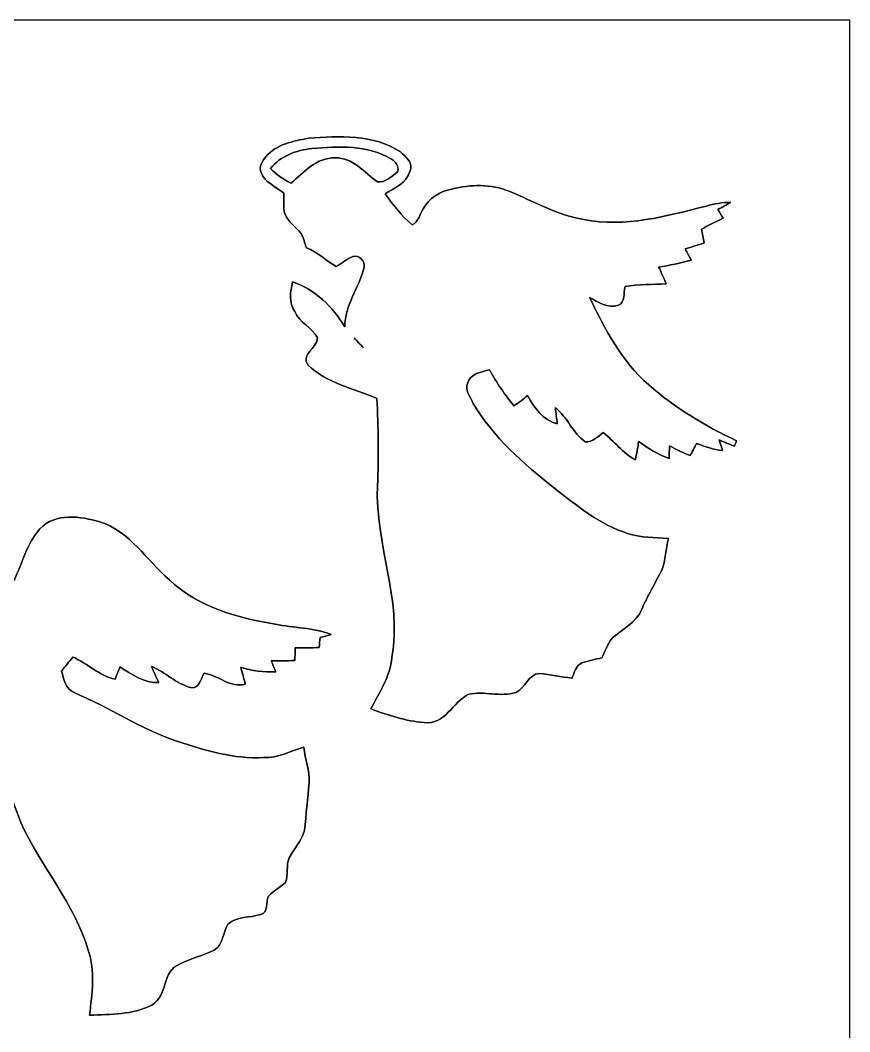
# Model space of a CAD drawing. Header units: centimetres. Extents: x -16.8 to 16.8, y -16.7 to 16.7.
# Drawn here: x 0 to 16.77, y -3.8 to 16.67 of the extents above; entities that cross this region are included whole.
import ezdxf

# ---------------------------------------------------------------- set-up
doc = ezdxf.new("R2010")
doc.units = ezdxf.units.CM
doc.header["$MEASUREMENT"] = 0
doc.layers.add('Layer 1', color=7, linetype='Continuous')

msp = doc.modelspace()

# ---------------------------------------------------------------- linework, layer by layer
at = {"layer": 'Layer 1', "color": 7}
for points, knots in [([(-16.77458, 16.66875), (-16.77458, 16.66875), (16.77458, 16.66875), (16.77458, 16.66875), (16.77458, 16.66875), (16.77458, 16.66875), (16.77458, -16.66875), (16.77458, -16.66875), (16.77458, -16.66875), (16.77458, -16.66875), (-16.77458, -16.66875), (-16.77458, -16.66875), (-16.77458, -16.66875), (-16.77458, -16.66875), (-16.77458, 16.66875), (-16.77458, 16.66875), (-16.77458, 16.66875), (-16.77458, 16.66875), (-16.77458, 16.66875), (-16.77458, 16.66875)], [0, 0, 0, 0, 0.16666667, 0.16666667, 0.16666667, 0.16666667, 0.33333333, 0.33333333, 0.33333333, 0.33333333, 0.5, 0.5, 0.5, 0.5, 0.66666667, 0.66666667, 0.66666667, 0.66666667, 1, 1, 1, 1]), ([(5.82683, 14.27903), (5.51744, 14.22788), (5.18195, 14.15591), (4.96711, 13.90756), (4.96711, 13.90756), (4.89444, 13.82183), (4.82, 13.70154), (4.8708, 13.58653), (4.8708, 13.58653), (4.95229, 13.38651), (5.16961, 13.29302), (5.33118, 13.16814), (5.33118, 13.16814), (5.33188, 13.03091), (5.31742, 12.8905), (5.35023, 12.75609), (5.35023, 12.75609), (5.40597, 12.58499), (5.57565, 12.49045), (5.67937, 12.35251), (5.67937, 12.35251), (5.72876, 12.26256), (5.75275, 12.1599), (5.78873, 12.06324), (5.78873, 12.06324), (6.01274, 11.97575), (6.18561, 11.805), (6.39198, 11.68647), (6.39198, 11.68647), (6.50381, 11.7542), (6.60682, 11.84028), (6.72888, 11.89038), (6.72888, 11.89038), (6.84742, 11.91824), (6.98288, 11.79583), (6.9529, 11.67271), (6.9529, 11.67271), (6.85976, 11.2589), (6.55779, 10.90436), (6.56378, 10.46621), (6.56378, 10.46621), (6.31613, 10.87014), (5.96688, 11.22786), (5.5051, 11.37285), (5.5051, 11.37285), (5.46488, 11.17459), (5.42078, 10.95128), (5.55378, 10.77595), (5.55378, 10.77595), (5.64903, 10.54947), (5.89421, 10.44892), (6.01345, 10.2422), (6.01345, 10.2422), (6.00534, 10.03794), (5.66879, 9.89965), (5.81625, 9.69751), (5.81625, 9.69751), (6.19795, 9.32744), (6.73453, 9.21138), (7.21184, 9.01735), (7.21184, 9.01735), (7.24288, 8.42857), (7.25029, 7.83907), (7.22383, 7.24958), (7.22383, 7.24958), (7.1695, 6.0773), (7.72971, 4.94771), (7.51593, 3.77296), (7.51593, 3.77296), (7.48065, 3.38984), (7.26122, 3.0674), (7.09013, 2.73438), (7.09013, 2.73438), (7.43585, 2.60279), (7.79639, 2.48814), (8.16575, 2.45639), (8.16575, 2.45639), (8.58979, 2.39959), (8.74607, 2.87584), (9.06956, 3.03036), (9.06956, 3.03036), (9.38177, 3.09915), (9.71197, 2.9658), (10.02206, 3.06846), (10.02206, 3.06846), (10.21362, 3.15207), (10.27359, 3.43994), (10.50043, 3.44981), (10.50043, 3.44981), (10.72056, 3.43006), (10.93682, 3.37467), (11.15836, 3.35844), (11.15836, 3.35844), (11.21022, 3.46604), (11.23244, 3.6135), (11.35662, 3.66324), (11.35662, 3.66324), (11.48786, 3.71263), (11.6265, 3.73274), (11.76267, 3.76802), (11.76267, 3.76802), (11.82405, 3.90066), (11.87626, 4.03931), (11.96411, 4.15713), (11.96411, 4.15713), (12.16554, 4.35081), (12.46187, 4.47181), (12.56736, 4.74874), (12.56736, 4.74874), (12.6873, 5.02038), (12.83582, 5.27791), (12.97552, 5.53967), (12.97552, 5.53967), (13.0496, 5.74604), (13.05772, 5.96971), (13.1064, 6.18314), (13.1064, 6.18314), (12.82982, 6.19795), (12.54866, 6.19619), (12.28337, 6.28474), (12.28337, 6.28474), (11.71963, 6.45901), (11.25926, 6.84565), (10.80064, 7.20161), (10.80064, 7.20161), (10.17905, 7.69126), (9.56592, 8.22431), (9.15952, 8.91399), (9.15952, 8.91399), (9.10625, 9.04311), (8.98313, 9.18633), (9.04875, 9.33203), (9.04875, 9.33203), (9.10308, 9.52712), (9.3285, 9.5444), (9.48725, 9.59591), (9.48725, 9.59591), (9.63119, 9.33944), (9.79487, 9.09391), (9.98432, 8.86813), (9.98432, 8.86813), (10.08204, 8.92845), (10.17517, 8.9983), (10.25913, 9.07732), (10.25913, 9.07732), (10.38719, 8.82615), (10.57346, 8.57638), (10.86026, 8.50053), (10.86026, 8.50053), (10.84651, 8.61131), (10.83204, 8.72172), (10.82357, 8.8325), (10.82357, 8.8325), (11.05958, 8.63494), (11.17, 8.31674), (11.42436, 8.1407), (11.42436, 8.1407), (11.57817, 8.12165), (11.67553, 8.24583), (11.78489, 8.32626), (11.78489, 8.32626), (12.01173, 8.15411), (12.18001, 7.9121), (12.43506, 7.77487), (12.43506, 7.77487), (12.46964, 7.89481), (12.49116, 8.01864), (12.5035, 8.14282), (12.5035, 8.14282), (12.69894, 8.01229), (12.89509, 7.87612), (13.11945, 7.79956), (13.11945, 7.79956), (13.12333, 7.88458), (13.12545, 7.9696), (13.12862, 8.05462), (13.12862, 8.05462), (13.26621, 7.98512), (13.40273, 7.91351), (13.54878, 7.86165), (13.54878, 7.86165), (13.58089, 7.92198), (13.64474, 8.04227), (13.67684, 8.10225), (13.67684, 8.10225), (13.84829, 8.04404), (14.02009, 7.97842), (14.20248, 7.96255), (14.20248, 7.96255), (14.17884, 8.03381), (14.1545, 8.10436), (14.13051, 8.17527), (14.13051, 8.17527), (14.23423, 8.134), (14.33654, 8.08955), (14.44061, 8.04933), (14.44061, 8.04933), (14.45542, 8.08567), (14.47059, 8.12236), (14.48576, 8.15869), (14.48576, 8.15869), (13.85111, 8.45996), (13.23904, 8.82403), (12.71058, 9.28864), (12.71058, 9.28864), (12.1599, 9.76242), (11.82687, 10.42141), (11.50937, 11.06064), (11.50937, 11.06064), (11.68859, 10.96328), (11.88014, 10.83134), (12.09604, 10.90401), (12.09604, 10.90401), (12.24386, 10.96045), (12.19553, 11.15307), (12.23116, 11.28007), (12.23116, 11.28007), (12.5035, 11.3344), (12.78255, 11.31676), (13.05877, 11.33651), (13.05877, 11.33651), (13.01574, 11.45117), (12.96741, 11.56194), (12.9092, 11.66954), (12.9092, 11.66954), (13.12898, 11.71257), (13.35229, 11.74891), (13.56713, 11.81664), (13.56713, 11.81664), (13.52656, 11.89108), (13.48705, 11.96587), (13.44859, 12.04101), (13.44859, 12.04101), (13.57454, 12.08087), (13.70259, 12.12039), (13.82889, 12.16166), (13.82889, 12.16166), (13.81654, 12.2555), (13.79714, 12.34793), (13.77774, 12.44036), (13.77774, 12.44036), (13.91991, 12.52149), (14.06842, 12.58993), (14.21659, 12.66014), (14.21659, 12.66014), (14.18202, 12.72117), (14.14604, 12.78114), (14.1097, 12.84111), (14.1097, 12.84111), (14.19789, 12.88486), (14.28538, 12.93142), (14.36617, 12.98857), (14.36617, 12.98857), (14.19966, 12.97658), (14.03456, 12.95612), (13.87475, 12.90849), (13.87475, 12.90849), (13.06971, 12.70635), (12.23327, 12.46928), (11.3986, 12.63474), (11.3986, 12.63474), (10.86026, 12.72222), (10.38719, 13.00339), (9.88977, 13.20659), (9.88977, 13.20659), (9.52218, 13.35405), (9.10872, 13.35017), (8.72949, 13.25245), (8.72949, 13.25245), (8.4896, 13.21117), (8.26347, 13.06759), (8.14776, 12.85028), (8.14776, 12.85028), (8.07544, 12.74304), (8.05215, 12.5917), (7.92797, 12.52855), (7.92797, 12.52855), (7.70996, 12.70459), (7.54239, 12.93142), (7.38046, 13.1572), (7.38046, 13.1572), (7.5625, 13.2782), (7.81756, 13.37063), (7.87823, 13.60558), (7.87823, 13.60558), (7.96184, 13.7795), (7.79533, 13.90227), (7.68914, 14.00422), (7.68914, 14.00422), (7.14269, 14.36264), (6.44948, 14.3323), (5.82683, 14.27903), (5.82683, 14.27903), (5.82683, 14.27903), (5.82683, 14.27903), (5.82683, 14.27903)], [0, 0, 0, 0, 0.01333333, 0.01333333, 0.01333333, 0.01333333, 0.02666667, 0.02666667, 0.02666667, 0.02666667, 0.04, 0.04, 0.04, 0.04, 0.05333333, 0.05333333, 0.05333333, 0.05333333, 0.06666667, 0.06666667, 0.06666667, 0.06666667, 0.08, 0.08, 0.08, 0.08, 0.09333333, 0.09333333, 0.09333333, 0.09333333, 0.10666667, 0.10666667, 0.10666667, 0.10666667, 0.12, 0.12, 0.12, 0.12, 0.13333333, 0.13333333, 0.13333333, 0.13333333, 0.14666667, 0.14666667, 0.14666667, 0.14666667, 0.16, 0.16, 0.16, 0.16, 0.17333333, 0.17333333, 0.17333333, 0.17333333, 0.18666667, 0.18666667, 0.18666667, 0.18666667, 0.2, 0.2, 0.2, 0.2, 0.21333333, 0.21333333, 0.21333333, 0.21333333, 0.22666667, 0.22666667, 0.22666667, 0.22666667, 0.24, 0.24, 0.24, 0.24, 0.25333333, 0.25333333, 0.25333333, 0.25333333, 0.26666667, 0.26666667, 0.26666667, 0.26666667, 0.28, 0.28, 0.28, 0.28, 0.29333333, 0.29333333, 0.29333333, 0.29333333, 0.30666667, 0.30666667, 0.30666667, 0.30666667, 0.32, 0.32, 0.32, 0.32, 0.33333333, 0.33333333, 0.33333333, 0.33333333, 0.34666667, 0.34666667, 0.34666667, 0.34666667, 0.36, 0.36, 0.36, 0.36, 0.37333333, 0.37333333, 0.37333333, 0.37333333, 0.38666667, 0.38666667, 0.38666667, 0.38666667, 0.4, 0.4, 0.4, 0.4, 0.41333333, 0.41333333, 0.41333333, 0.41333333, 0.42666667, 0.42666667, 0.42666667, 0.42666667, 0.44, 0.44, 0.44, 0.44, 0.45333333, 0.45333333, 0.45333333, 0.45333333, 0.46666667, 0.46666667, 0.46666667, 0.46666667, 0.48, 0.48, 0.48, 0.48, 0.49333333, 0.49333333, 0.49333333, 0.49333333, 0.50666667, 0.50666667, 0.50666667, 0.50666667, 0.52, 0.52, 0.52, 0.52, 0.53333333, 0.53333333, 0.53333333, 0.53333333, 0.54666667, 0.54666667, 0.54666667, 0.54666667, 0.56, 0.56, 0.56, 0.56, 0.57333333, 0.57333333, 0.57333333, 0.57333333, 0.58666667, 0.58666667, 0.58666667, 0.58666667, 0.6, 0.6, 0.6, 0.6, 0.61333333, 0.61333333, 0.61333333, 0.61333333, 0.62666667, 0.62666667, 0.62666667, 0.62666667, 0.64, 0.64, 0.64, 0.64, 0.65333333, 0.65333333, 0.65333333, 0.65333333, 0.66666667, 0.66666667, 0.66666667, 0.66666667, 0.68, 0.68, 0.68, 0.68, 0.69333333, 0.69333333, 0.69333333, 0.69333333, 0.70666667, 0.70666667, 0.70666667, 0.70666667, 0.72, 0.72, 0.72, 0.72, 0.73333333, 0.73333333, 0.73333333, 0.73333333, 0.74666667, 0.74666667, 0.74666667, 0.74666667, 0.76, 0.76, 0.76, 0.76, 0.77333333, 0.77333333, 0.77333333, 0.77333333, 0.78666667, 0.78666667, 0.78666667, 0.78666667, 0.8, 0.8, 0.8, 0.8, 0.81333333, 0.81333333, 0.81333333, 0.81333333, 0.82666667, 0.82666667, 0.82666667, 0.82666667, 0.84, 0.84, 0.84, 0.84, 0.85333333, 0.85333333, 0.85333333, 0.85333333, 0.86666667, 0.86666667, 0.86666667, 0.86666667, 0.88, 0.88, 0.88, 0.88, 0.89333333, 0.89333333, 0.89333333, 0.89333333, 0.90666667, 0.90666667, 0.90666667, 0.90666667, 0.92, 0.92, 0.92, 0.92, 0.93333333, 0.93333333, 0.93333333, 0.93333333, 0.94666667, 0.94666667, 0.94666667, 0.94666667, 0.96, 0.96, 0.96, 0.96, 0.97333333, 0.97333333, 0.97333333, 0.97333333, 1, 1, 1, 1]), ([(5.89703, 14.07054), (6.43467, 14.1164), (7.02698, 14.15133), (7.50676, 13.85676), (7.50676, 13.85676), (7.59354, 13.80772), (7.66092, 13.71141), (7.63482, 13.6077), (7.63482, 13.6077), (7.52016, 13.50998), (7.3847, 13.38086), (7.22312, 13.39532), (7.22312, 13.39532), (6.96031, 13.58477), (6.72641, 13.90015), (6.36658, 13.88181), (6.36658, 13.88181), (5.99334, 13.89768), (5.7344, 13.59076), (5.47441, 13.37028), (5.47441, 13.37028), (5.32201, 13.44824), (5.17878, 13.5442), (5.06095, 13.66873), (5.06095, 13.66873), (5.26097, 13.92202), (5.58482, 14.03879), (5.89703, 14.07054)], [0, 0, 0, 0, 0.125, 0.125, 0.125, 0.125, 0.25, 0.25, 0.25, 0.25, 0.375, 0.375, 0.375, 0.375, 0.5, 0.5, 0.5, 0.5, 0.625, 0.625, 0.625, 0.625, 0.75, 0.75, 0.75, 0.75, 1, 1, 1, 1]), ([(6.75005, 10.24361), (6.8132, 10.17729), (6.8767, 10.11026), (6.93843, 10.04147), (6.93843, 10.04147), (6.87423, 10.10814), (6.81143, 10.17552), (6.75005, 10.24361)], [0, 0, 0, 0, 0.33333333, 0.33333333, 0.33333333, 0.33333333, 1, 1, 1, 1]), ([(-5.93372, 8.76159), (-6.17361, 8.19503), (-6.44313, 7.64187), (-6.70454, 7.08519), (-6.70454, 7.08519), (-6.24981, 7.12117), (-5.77956, 7.12858), (-5.34705, 6.96172), (-5.34705, 6.96172), (-4.95935, 6.82272), (-4.57764, 6.6675), (-4.19029, 6.52745), (-4.19029, 6.52745), (-4.29648, 6.33095), (-4.48028, 6.18808), (-4.56459, 5.97782), (-4.56459, 5.97782), (-4.80942, 5.49663), (-4.60481, 4.93501), (-4.75086, 4.43159), (-4.75086, 4.43159), (-4.79919, 4.25097), (-4.96958, 4.16101), (-5.11845, 4.07494), (-5.11845, 4.07494), (-4.91278, 3.82094), (-4.57906, 3.71934), (-4.27778, 3.63044), (-4.27778, 3.63044), (-3.51014, 3.52601), (-2.77742, 3.8294), (-2.02353, 3.90631), (-2.02353, 3.90631), (-1.95298, 3.68512), (-1.95121, 3.43147), (-1.80269, 3.24379), (-1.80269, 3.24379), (-1.64994, 3.12596), (-1.45309, 3.0801), (-1.29575, 2.96721), (-1.29575, 2.96721), (-1.08303, 2.84409), (-0.94615, 2.6289), (-0.82127, 2.42464), (-0.82127, 2.42464), (-0.47061, 1.79423), (-0.24236, 1.10702), (0.01058, 0.43462), (0.01058, 0.43462), (0.41381, -0.45297), (1.09714, -1.20333), (1.37513, -2.14947), (1.37513, -2.14947), (1.52224, -2.57634), (1.45274, -3.0293), (1.40159, -3.46675), (1.40159, -3.46675), (1.82033, -3.44205), (2.27859, -3.46075), (2.65924, -3.26037), (2.65924, -3.26037), (2.99297, -3.07622), (2.85468, -2.55976), (3.23603, -2.42817), (3.23603, -2.42817), (3.45511, -2.31528), (3.69641, -2.25531), (3.91971, -2.15124), (3.91971, -2.15124), (4.11445, -2.04082), (4.09046, -1.79105), (4.20053, -1.62348), (4.20053, -1.62348), (4.37409, -1.46121), (4.64256, -1.49789), (4.85528, -1.42628), (4.85528, -1.42628), (5.02744, -1.40018), (4.95617, -1.16628), (5.01967, -1.05833), (5.01967, -1.05833), (5.11881, -0.94791), (5.25851, -0.88265), (5.36187, -0.77646), (5.36187, -0.77646), (5.42996, -0.62159), (5.37034, -0.43744), (5.43877, -0.28258), (5.43877, -0.28258), (5.5372, -0.09454), (5.69207, 0.06703), (5.74746, 0.27587), (5.74746, 0.27587), (5.78097, 0.5969), (5.8166, 0.91758), (5.84094, 1.23931), (5.84094, 1.23931), (5.85823, 1.48555), (5.75839, 1.71768), (5.73617, 1.95968), (5.73617, 1.95968), (5.46664, 1.88101), (5.21018, 1.73531), (4.9216, 1.74837), (4.9216, 1.74837), (4.31906, 1.71521), (3.73415, 1.89442), (3.169, 2.07998), (3.169, 2.07998), (2.43769, 2.32551), (1.79458, 2.76472), (1.08761, 3.06564), (1.08761, 3.06564), (0.91228, 3.13337), (0.88159, 3.34186), (0.83432, 3.49814), (0.83432, 3.49814), (0.91052, 3.59304), (0.98707, 3.68794), (1.06362, 3.78248), (1.06362, 3.78248), (1.3589, 3.6516), (1.5935, 3.40748), (1.91699, 3.33516), (1.91699, 3.33516), (1.95192, 3.41771), (1.98543, 3.50097), (2.01718, 3.58458), (2.01718, 3.58458), (2.25743, 3.43429), (2.50014, 3.25049), (2.80035, 3.26672), (2.80035, 3.26672), (2.75272, 3.37644), (2.69875, 3.48333), (2.65465, 3.59445), (2.65465, 3.59445), (2.92982, 3.47345), (3.15348, 3.24556), (3.44523, 3.16442), (3.44523, 3.16442), (3.61386, 3.12667), (3.65372, 3.34433), (3.71863, 3.45299), (3.71863, 3.45299), (4.00826, 3.42053), (4.25027, 3.14184), (4.55048, 3.23674), (4.55048, 3.23674), (4.52296, 3.35174), (4.49051, 3.46569), (4.45876, 3.57964), (4.45876, 3.57964), (4.68595, 3.49321), (4.92795, 3.47663), (5.16961, 3.48333), (5.16961, 3.48333), (5.13962, 3.55776), (5.10716, 3.63044), (5.07506, 3.70346), (5.07506, 3.70346), (5.23452, 3.70029), (5.39397, 3.70593), (5.55378, 3.71404), (5.55378, 3.71404), (5.55519, 3.77719), (5.55766, 3.90384), (5.55907, 3.96699), (5.55907, 3.96699), (5.72135, 3.96875), (5.88222, 3.97157), (6.04555, 3.97298), (6.04555, 3.97298), (6.04979, 4.02449), (6.05825, 4.1275), (6.06249, 4.17936), (6.06249, 4.17936), (6.13763, 4.19664), (6.21242, 4.21675), (6.28615, 4.24074), (6.28615, 4.24074), (5.9249, 4.37797), (5.5312, 4.37233), (5.1562, 4.44712), (5.1562, 4.44712), (4.38997, 4.57376), (3.59339, 4.7939), (3.01766, 5.34599), (3.01766, 5.34599), (2.55482, 5.74075), (2.21897, 6.32601), (1.61043, 6.51686), (1.61043, 6.51686), (1.21426, 6.63257), (0.71367, 6.70877), (0.39793, 6.37575), (0.39793, 6.37575), (0.13582, 6.07977), (0.03881, 5.68572), (-0.12453, 5.33435), (-0.12453, 5.33435), (-0.15875, 5.34987), (-0.19262, 5.36504), (-0.22648, 5.38057), (-0.22648, 5.38057), (-0.23883, 5.83424), (-0.19332, 6.31296), (-0.38382, 6.73841), (-0.38382, 6.73841), (-0.67098, 7.25805), (-1.37901, 7.29544), (-1.88172, 7.13987), (-1.88172, 7.13987), (-2.04893, 6.93808), (-2.04188, 6.64633), (-2.22356, 6.45442), (-2.22356, 6.45442), (-2.33574, 6.34541), (-2.35021, 6.18525), (-2.34597, 6.03709), (-2.34597, 6.03709), (-2.71251, 6.15139), (-3.0734, 6.28756), (-3.41454, 6.4643), (-3.41454, 6.4643), (-4.08623, 6.8199), (-4.83164, 7.12152), (-5.30437, 7.74735), (-5.30437, 7.74735), (-5.55907, 8.04227), (-5.70759, 8.40422), (-5.84588, 8.76335), (-5.84588, 8.76335), (-5.86775, 8.76265), (-5.91185, 8.76194), (-5.93372, 8.76159), (-5.93372, 8.76159), (-5.93372, 8.76159), (-5.93372, 8.76159), (-5.93372, 8.76159)], [0, 0, 0, 0, 0.01639344, 0.01639344, 0.01639344, 0.01639344, 0.03278689, 0.03278689, 0.03278689, 0.03278689, 0.04918033, 0.04918033, 0.04918033, 0.04918033, 0.06557377, 0.06557377, 0.06557377, 0.06557377, 0.08196721, 0.08196721, 0.08196721, 0.08196721, 0.09836066, 0.09836066, 0.09836066, 0.09836066, 0.1147541, 0.1147541, 0.1147541, 0.1147541, 0.13114754, 0.13114754, 0.13114754, 0.13114754, 0.14754098, 0.14754098, 0.14754098, 0.14754098, 0.16393443, 0.16393443, 0.16393443, 0.16393443, 0.18032787, 0.18032787, 0.18032787, 0.18032787, 0.19672131, 0.19672131, 0.19672131, 0.19672131, 0.21311475, 0.21311475, 0.21311475, 0.21311475, 0.2295082, 0.2295082, 0.2295082, 0.2295082, 0.24590164, 0.24590164, 0.24590164, 0.24590164, 0.26229508, 0.26229508, 0.26229508, 0.26229508, 0.27868852, 0.27868852, 0.27868852, 0.27868852, 0.29508197, 0.29508197, 0.29508197, 0.29508197, 0.31147541, 0.31147541, 0.31147541, 0.31147541, 0.32786885, 0.32786885, 0.32786885, 0.32786885, 0.3442623, 0.3442623, 0.3442623, 0.3442623, 0.36065574, 0.36065574, 0.36065574, 0.36065574, 0.37704918, 0.37704918, 0.37704918, 0.37704918, 0.39344262, 0.39344262, 0.39344262, 0.39344262, 0.40983607, 0.40983607, 0.40983607, 0.40983607, 0.42622951, 0.42622951, 0.42622951, 0.42622951, 0.44262295, 0.44262295, 0.44262295, 0.44262295, 0.45901639, 0.45901639, 0.45901639, 0.45901639, 0.47540984, 0.47540984, 0.47540984, 0.47540984, 0.49180328, 0.49180328, 0.49180328, 0.49180328, 0.50819672, 0.50819672, 0.50819672, 0.50819672, 0.52459016, 0.52459016, 0.52459016, 0.52459016, 0.54098361, 0.54098361, 0.54098361, 0.54098361, 0.55737705, 0.55737705, 0.55737705, 0.55737705, 0.57377049, 0.57377049, 0.57377049, 0.57377049, 0.59016393, 0.59016393, 0.59016393, 0.59016393, 0.60655738, 0.60655738, 0.60655738, 0.60655738, 0.62295082, 0.62295082, 0.62295082, 0.62295082, 0.63934426, 0.63934426, 0.63934426, 0.63934426, 0.6557377, 0.6557377, 0.6557377, 0.6557377, 0.67213115, 0.67213115, 0.67213115, 0.67213115, 0.68852459, 0.68852459, 0.68852459, 0.68852459, 0.70491803, 0.70491803, 0.70491803, 0.70491803, 0.72131148, 0.72131148, 0.72131148, 0.72131148, 0.73770492, 0.73770492, 0.73770492, 0.73770492, 0.75409836, 0.75409836, 0.75409836, 0.75409836, 0.7704918, 0.7704918, 0.7704918, 0.7704918, 0.78688525, 0.78688525, 0.78688525, 0.78688525, 0.80327869, 0.80327869, 0.80327869, 0.80327869, 0.81967213, 0.81967213, 0.81967213, 0.81967213, 0.83606557, 0.83606557, 0.83606557, 0.83606557, 0.85245902, 0.85245902, 0.85245902, 0.85245902, 0.86885246, 0.86885246, 0.86885246, 0.86885246, 0.8852459, 0.8852459, 0.8852459, 0.8852459, 0.90163934, 0.90163934, 0.90163934, 0.90163934, 0.91803279, 0.91803279, 0.91803279, 0.91803279, 0.93442623, 0.93442623, 0.93442623, 0.93442623, 0.95081967, 0.95081967, 0.95081967, 0.95081967, 0.96721311, 0.96721311, 0.96721311, 0.96721311, 1, 1, 1, 1])]:
    msp.add_open_spline(points, degree=3, knots=knots, dxfattribs=at)
at = {"layer": 'Layer 1'}
for points, knots in [([(5.82683, 14.27903), (6.44948, 14.3323), (7.14269, 14.36264), (7.68914, 14.00422), (7.68914, 14.00422), (7.79533, 13.90227), (7.96184, 13.7795), (7.87823, 13.60558), (7.87823, 13.60558), (7.81756, 13.37063), (7.5625, 13.2782), (7.38046, 13.1572), (7.38046, 13.1572), (7.54239, 12.93142), (7.70996, 12.70459), (7.92797, 12.52855), (7.92797, 12.52855), (8.05215, 12.5917), (8.07544, 12.74304), (8.14776, 12.85028), (8.14776, 12.85028), (8.26347, 13.06759), (8.4896, 13.21117), (8.72949, 13.25245), (8.72949, 13.25245), (9.10872, 13.35017), (9.52218, 13.35405), (9.88977, 13.20659), (9.88977, 13.20659), (10.38719, 13.00339), (10.86026, 12.72222), (11.3986, 12.63474), (11.3986, 12.63474), (12.23327, 12.46928), (13.06971, 12.70635), (13.87475, 12.90849), (13.87475, 12.90849), (14.03456, 12.95612), (14.19966, 12.97658), (14.36617, 12.98857), (14.36617, 12.98857), (14.28538, 12.93142), (14.19789, 12.88486), (14.1097, 12.84111), (14.1097, 12.84111), (14.14604, 12.78114), (14.18202, 12.72117), (14.21659, 12.66014), (14.21659, 12.66014), (14.06842, 12.58993), (13.91991, 12.52149), (13.77774, 12.44036), (13.77774, 12.44036), (13.79714, 12.34793), (13.81654, 12.2555), (13.82889, 12.16166), (13.82889, 12.16166), (13.70259, 12.12039), (13.57454, 12.08087), (13.44859, 12.04101), (13.44859, 12.04101), (13.48705, 11.96587), (13.52656, 11.89108), (13.56713, 11.81664), (13.56713, 11.81664), (13.35229, 11.74891), (13.12898, 11.71257), (12.9092, 11.66954), (12.9092, 11.66954), (12.96741, 11.56194), (13.01574, 11.45117), (13.05877, 11.33651), (13.05877, 11.33651), (12.78255, 11.31676), (12.5035, 11.3344), (12.23116, 11.28007), (12.23116, 11.28007), (12.19553, 11.15307), (12.24386, 10.96045), (12.09604, 10.90401), (12.09604, 10.90401), (11.88014, 10.83134), (11.68859, 10.96328), (11.50937, 11.06064), (11.50937, 11.06064), (11.82687, 10.42141), (12.1599, 9.76242), (12.71058, 9.28864), (12.71058, 9.28864), (13.23904, 8.82403), (13.85111, 8.45996), (14.48576, 8.15869), (14.48576, 8.15869), (14.47059, 8.12236), (14.45542, 8.08567), (14.44061, 8.04933), (14.44061, 8.04933), (14.33654, 8.08955), (14.23423, 8.134), (14.13051, 8.17527), (14.13051, 8.17527), (14.1545, 8.10436), (14.17884, 8.03381), (14.20248, 7.96255), (14.20248, 7.96255), (14.02009, 7.97842), (13.84829, 8.04404), (13.67684, 8.10225), (13.67684, 8.10225), (13.64474, 8.04227), (13.58089, 7.92198), (13.54878, 7.86165), (13.54878, 7.86165), (13.40273, 7.91351), (13.26621, 7.98512), (13.12862, 8.05462), (13.12862, 8.05462), (13.12545, 7.9696), (13.12333, 7.88458), (13.11945, 7.79956), (13.11945, 7.79956), (12.89509, 7.87612), (12.69894, 8.01229), (12.5035, 8.14282), (12.5035, 8.14282), (12.49116, 8.01864), (12.46964, 7.89481), (12.43506, 7.77487), (12.43506, 7.77487), (12.18001, 7.9121), (12.01173, 8.15411), (11.78489, 8.32626), (11.78489, 8.32626), (11.67553, 8.24583), (11.57817, 8.12165), (11.42436, 8.1407), (11.42436, 8.1407), (11.17, 8.31674), (11.05958, 8.63494), (10.82357, 8.8325), (10.82357, 8.8325), (10.83204, 8.72172), (10.84651, 8.61131), (10.86026, 8.50053), (10.86026, 8.50053), (10.57346, 8.57638), (10.38719, 8.82615), (10.25913, 9.07732), (10.25913, 9.07732), (10.17517, 8.9983), (10.08204, 8.92845), (9.98432, 8.86813), (9.98432, 8.86813), (9.79487, 9.09391), (9.63119, 9.33944), (9.48725, 9.59591), (9.48725, 9.59591), (9.3285, 9.5444), (9.10308, 9.52712), (9.04875, 9.33203), (9.04875, 9.33203), (8.98313, 9.18633), (9.10625, 9.04311), (9.15952, 8.91399), (9.15952, 8.91399), (9.56592, 8.22431), (10.17905, 7.69126), (10.80064, 7.20161), (10.80064, 7.20161), (11.25926, 6.84565), (11.71963, 6.45901), (12.28337, 6.28474), (12.28337, 6.28474), (12.54866, 6.19619), (12.82982, 6.19795), (13.1064, 6.18314), (13.1064, 6.18314), (13.05772, 5.96971), (13.0496, 5.74604), (12.97552, 5.53967), (12.97552, 5.53967), (12.83582, 5.27791), (12.6873, 5.02038), (12.56736, 4.74874), (12.56736, 4.74874), (12.46187, 4.47181), (12.16554, 4.35081), (11.96411, 4.15713), (11.96411, 4.15713), (11.87626, 4.03931), (11.82405, 3.90066), (11.76267, 3.76802), (11.76267, 3.76802), (11.6265, 3.73274), (11.48786, 3.71263), (11.35662, 3.66324), (11.35662, 3.66324), (11.23244, 3.6135), (11.21022, 3.46604), (11.15836, 3.35844), (11.15836, 3.35844), (10.93682, 3.37467), (10.72056, 3.43006), (10.50043, 3.44981), (10.50043, 3.44981), (10.27359, 3.43994), (10.21362, 3.15207), (10.02206, 3.06846), (10.02206, 3.06846), (9.71197, 2.9658), (9.38177, 3.09915), (9.06956, 3.03036), (9.06956, 3.03036), (8.74607, 2.87584), (8.58979, 2.39959), (8.16575, 2.45639), (8.16575, 2.45639), (7.79639, 2.48814), (7.43585, 2.60279), (7.09013, 2.73438), (7.09013, 2.73438), (7.26122, 3.0674), (7.48065, 3.38984), (7.51593, 3.77296), (7.51593, 3.77296), (7.72971, 4.94771), (7.1695, 6.0773), (7.22383, 7.24958), (7.22383, 7.24958), (7.25029, 7.83907), (7.24288, 8.42857), (7.21184, 9.01735), (7.21184, 9.01735), (6.73453, 9.21138), (6.19795, 9.32744), (5.81625, 9.69751), (5.81625, 9.69751), (5.66879, 9.89965), (6.00534, 10.03794), (6.01345, 10.2422), (6.01345, 10.2422), (5.89421, 10.44892), (5.64903, 10.54947), (5.55378, 10.77595), (5.55378, 10.77595), (5.42078, 10.95128), (5.46488, 11.17459), (5.5051, 11.37285), (5.5051, 11.37285), (5.96688, 11.22786), (6.31613, 10.87014), (6.56378, 10.46621), (6.56378, 10.46621), (6.55779, 10.90436), (6.85976, 11.2589), (6.9529, 11.67271), (6.9529, 11.67271), (6.98288, 11.79583), (6.84742, 11.91824), (6.72888, 11.89038), (6.72888, 11.89038), (6.60682, 11.84028), (6.50381, 11.7542), (6.39198, 11.68647), (6.39198, 11.68647), (6.18561, 11.805), (6.01274, 11.97575), (5.78873, 12.06324), (5.78873, 12.06324), (5.75275, 12.1599), (5.72876, 12.26256), (5.67937, 12.35251), (5.67937, 12.35251), (5.57565, 12.49045), (5.40597, 12.58499), (5.35023, 12.75609), (5.35023, 12.75609), (5.31742, 12.8905), (5.33188, 13.03091), (5.33118, 13.16814), (5.33118, 13.16814), (5.16961, 13.29302), (4.95229, 13.38651), (4.8708, 13.58653), (4.8708, 13.58653), (4.82, 13.70154), (4.89444, 13.82183), (4.96711, 13.90756), (4.96711, 13.90756), (5.18195, 14.15591), (5.51744, 14.22788), (5.82683, 14.27903), (5.82683, 14.27903), (5.82683, 14.27903), (5.82683, 14.27903), (5.82683, 14.27903)], [0, 0, 0, 0, 0.01333333, 0.01333333, 0.01333333, 0.01333333, 0.02666667, 0.02666667, 0.02666667, 0.02666667, 0.04, 0.04, 0.04, 0.04, 0.05333333, 0.05333333, 0.05333333, 0.05333333, 0.06666667, 0.06666667, 0.06666667, 0.06666667, 0.08, 0.08, 0.08, 0.08, 0.09333333, 0.09333333, 0.09333333, 0.09333333, 0.10666667, 0.10666667, 0.10666667, 0.10666667, 0.12, 0.12, 0.12, 0.12, 0.13333333, 0.13333333, 0.13333333, 0.13333333, 0.14666667, 0.14666667, 0.14666667, 0.14666667, 0.16, 0.16, 0.16, 0.16, 0.17333333, 0.17333333, 0.17333333, 0.17333333, 0.18666667, 0.18666667, 0.18666667, 0.18666667, 0.2, 0.2, 0.2, 0.2, 0.21333333, 0.21333333, 0.21333333, 0.21333333, 0.22666667, 0.22666667, 0.22666667, 0.22666667, 0.24, 0.24, 0.24, 0.24, 0.25333333, 0.25333333, 0.25333333, 0.25333333, 0.26666667, 0.26666667, 0.26666667, 0.26666667, 0.28, 0.28, 0.28, 0.28, 0.29333333, 0.29333333, 0.29333333, 0.29333333, 0.30666667, 0.30666667, 0.30666667, 0.30666667, 0.32, 0.32, 0.32, 0.32, 0.33333333, 0.33333333, 0.33333333, 0.33333333, 0.34666667, 0.34666667, 0.34666667, 0.34666667, 0.36, 0.36, 0.36, 0.36, 0.37333333, 0.37333333, 0.37333333, 0.37333333, 0.38666667, 0.38666667, 0.38666667, 0.38666667, 0.4, 0.4, 0.4, 0.4, 0.41333333, 0.41333333, 0.41333333, 0.41333333, 0.42666667, 0.42666667, 0.42666667, 0.42666667, 0.44, 0.44, 0.44, 0.44, 0.45333333, 0.45333333, 0.45333333, 0.45333333, 0.46666667, 0.46666667, 0.46666667, 0.46666667, 0.48, 0.48, 0.48, 0.48, 0.49333333, 0.49333333, 0.49333333, 0.49333333, 0.50666667, 0.50666667, 0.50666667, 0.50666667, 0.52, 0.52, 0.52, 0.52, 0.53333333, 0.53333333, 0.53333333, 0.53333333, 0.54666667, 0.54666667, 0.54666667, 0.54666667, 0.56, 0.56, 0.56, 0.56, 0.57333333, 0.57333333, 0.57333333, 0.57333333, 0.58666667, 0.58666667, 0.58666667, 0.58666667, 0.6, 0.6, 0.6, 0.6, 0.61333333, 0.61333333, 0.61333333, 0.61333333, 0.62666667, 0.62666667, 0.62666667, 0.62666667, 0.64, 0.64, 0.64, 0.64, 0.65333333, 0.65333333, 0.65333333, 0.65333333, 0.66666667, 0.66666667, 0.66666667, 0.66666667, 0.68, 0.68, 0.68, 0.68, 0.69333333, 0.69333333, 0.69333333, 0.69333333, 0.70666667, 0.70666667, 0.70666667, 0.70666667, 0.72, 0.72, 0.72, 0.72, 0.73333333, 0.73333333, 0.73333333, 0.73333333, 0.74666667, 0.74666667, 0.74666667, 0.74666667, 0.76, 0.76, 0.76, 0.76, 0.77333333, 0.77333333, 0.77333333, 0.77333333, 0.78666667, 0.78666667, 0.78666667, 0.78666667, 0.8, 0.8, 0.8, 0.8, 0.81333333, 0.81333333, 0.81333333, 0.81333333, 0.82666667, 0.82666667, 0.82666667, 0.82666667, 0.84, 0.84, 0.84, 0.84, 0.85333333, 0.85333333, 0.85333333, 0.85333333, 0.86666667, 0.86666667, 0.86666667, 0.86666667, 0.88, 0.88, 0.88, 0.88, 0.89333333, 0.89333333, 0.89333333, 0.89333333, 0.90666667, 0.90666667, 0.90666667, 0.90666667, 0.92, 0.92, 0.92, 0.92, 0.93333333, 0.93333333, 0.93333333, 0.93333333, 0.94666667, 0.94666667, 0.94666667, 0.94666667, 0.96, 0.96, 0.96, 0.96, 0.97333333, 0.97333333, 0.97333333, 0.97333333, 1, 1, 1, 1]), ([(5.89703, 14.07054), (5.58482, 14.03879), (5.26097, 13.92202), (5.06095, 13.66873), (5.06095, 13.66873), (5.17878, 13.5442), (5.32201, 13.44824), (5.47441, 13.37028), (5.47441, 13.37028), (5.7344, 13.59076), (5.99334, 13.89768), (6.36658, 13.88181), (6.36658, 13.88181), (6.72641, 13.90015), (6.96031, 13.58477), (7.22312, 13.39532), (7.22312, 13.39532), (7.3847, 13.38086), (7.52016, 13.50998), (7.63482, 13.6077), (7.63482, 13.6077), (7.66092, 13.71141), (7.59354, 13.80772), (7.50676, 13.85676), (7.50676, 13.85676), (7.02698, 14.15133), (6.43467, 14.1164), (5.89703, 14.07054), (5.89703, 14.07054), (5.89703, 14.07054), (5.89703, 14.07054), (5.89703, 14.07054)], [0, 0, 0, 0, 0.11111111, 0.11111111, 0.11111111, 0.11111111, 0.22222222, 0.22222222, 0.22222222, 0.22222222, 0.33333333, 0.33333333, 0.33333333, 0.33333333, 0.44444444, 0.44444444, 0.44444444, 0.44444444, 0.55555556, 0.55555556, 0.55555556, 0.55555556, 0.66666667, 0.66666667, 0.66666667, 0.66666667, 0.77777778, 0.77777778, 0.77777778, 0.77777778, 1, 1, 1, 1]), ([(6.75005, 10.24361), (6.81143, 10.17552), (6.87423, 10.10814), (6.93843, 10.04147), (6.93843, 10.04147), (6.8767, 10.11026), (6.8132, 10.17729), (6.75005, 10.24361)], [0, 0, 0, 0, 0.33333333, 0.33333333, 0.33333333, 0.33333333, 1, 1, 1, 1]), ([(-5.93372, 8.76159), (-5.91185, 8.76194), (-5.86775, 8.76265), (-5.84588, 8.76335), (-5.84588, 8.76335), (-5.70759, 8.40422), (-5.55907, 8.04227), (-5.30437, 7.74735), (-5.30437, 7.74735), (-4.83164, 7.12152), (-4.08623, 6.8199), (-3.41454, 6.4643), (-3.41454, 6.4643), (-3.0734, 6.28756), (-2.71251, 6.15139), (-2.34597, 6.03709), (-2.34597, 6.03709), (-2.35021, 6.18525), (-2.33574, 6.34541), (-2.22356, 6.45442), (-2.22356, 6.45442), (-2.04188, 6.64633), (-2.04893, 6.93808), (-1.88172, 7.13987), (-1.88172, 7.13987), (-1.37901, 7.29544), (-0.67098, 7.25805), (-0.38382, 6.73841), (-0.38382, 6.73841), (-0.19332, 6.31296), (-0.23883, 5.83424), (-0.22648, 5.38057), (-0.22648, 5.38057), (-0.19262, 5.36504), (-0.15875, 5.34987), (-0.12453, 5.33435), (-0.12453, 5.33435), (0.03881, 5.68572), (0.13582, 6.07977), (0.39793, 6.37575), (0.39793, 6.37575), (0.71367, 6.70877), (1.21426, 6.63257), (1.61043, 6.51686), (1.61043, 6.51686), (2.21897, 6.32601), (2.55482, 5.74075), (3.01766, 5.34599), (3.01766, 5.34599), (3.59339, 4.7939), (4.38997, 4.57376), (5.1562, 4.44712), (5.1562, 4.44712), (5.5312, 4.37233), (5.9249, 4.37797), (6.28615, 4.24074), (6.28615, 4.24074), (6.21242, 4.21675), (6.13763, 4.19664), (6.06249, 4.17936), (6.06249, 4.17936), (6.05825, 4.1275), (6.04979, 4.02449), (6.04555, 3.97298), (6.04555, 3.97298), (5.88222, 3.97157), (5.72135, 3.96875), (5.55907, 3.96699), (5.55907, 3.96699), (5.55766, 3.90384), (5.55519, 3.77719), (5.55378, 3.71404), (5.55378, 3.71404), (5.39397, 3.70593), (5.23452, 3.70029), (5.07506, 3.70346), (5.07506, 3.70346), (5.10716, 3.63044), (5.13962, 3.55776), (5.16961, 3.48333), (5.16961, 3.48333), (4.92795, 3.47663), (4.68595, 3.49321), (4.45876, 3.57964), (4.45876, 3.57964), (4.49051, 3.46569), (4.52296, 3.35174), (4.55048, 3.23674), (4.55048, 3.23674), (4.25027, 3.14184), (4.00826, 3.42053), (3.71863, 3.45299), (3.71863, 3.45299), (3.65372, 3.34433), (3.61386, 3.12667), (3.44523, 3.16442), (3.44523, 3.16442), (3.15348, 3.24556), (2.92982, 3.47345), (2.65465, 3.59445), (2.65465, 3.59445), (2.69875, 3.48333), (2.75272, 3.37644), (2.80035, 3.26672), (2.80035, 3.26672), (2.50014, 3.25049), (2.25743, 3.43429), (2.01718, 3.58458), (2.01718, 3.58458), (1.98543, 3.50097), (1.95192, 3.41771), (1.91699, 3.33516), (1.91699, 3.33516), (1.5935, 3.40748), (1.3589, 3.6516), (1.06362, 3.78248), (1.06362, 3.78248), (0.98707, 3.68794), (0.91052, 3.59304), (0.83432, 3.49814), (0.83432, 3.49814), (0.88159, 3.34186), (0.91228, 3.13337), (1.08761, 3.06564), (1.08761, 3.06564), (1.79458, 2.76472), (2.43769, 2.32551), (3.169, 2.07998), (3.169, 2.07998), (3.73415, 1.89442), (4.31906, 1.71521), (4.9216, 1.74837), (4.9216, 1.74837), (5.21018, 1.73531), (5.46664, 1.88101), (5.73617, 1.95968), (5.73617, 1.95968), (5.75839, 1.71768), (5.85823, 1.48555), (5.84094, 1.23931), (5.84094, 1.23931), (5.8166, 0.91758), (5.78097, 0.5969), (5.74746, 0.27587), (5.74746, 0.27587), (5.69207, 0.06703), (5.5372, -0.09454), (5.43877, -0.28258), (5.43877, -0.28258), (5.37034, -0.43744), (5.42996, -0.62159), (5.36187, -0.77646), (5.36187, -0.77646), (5.25851, -0.88265), (5.11881, -0.94791), (5.01967, -1.05833), (5.01967, -1.05833), (4.95617, -1.16628), (5.02744, -1.40018), (4.85528, -1.42628), (4.85528, -1.42628), (4.64256, -1.49789), (4.37409, -1.46121), (4.20053, -1.62348), (4.20053, -1.62348), (4.09046, -1.79105), (4.11445, -2.04082), (3.91971, -2.15124), (3.91971, -2.15124), (3.69641, -2.25531), (3.45511, -2.31528), (3.23603, -2.42817), (3.23603, -2.42817), (2.85468, -2.55976), (2.99297, -3.07622), (2.65924, -3.26037), (2.65924, -3.26037), (2.27859, -3.46075), (1.82033, -3.44205), (1.40159, -3.46675), (1.40159, -3.46675), (1.45274, -3.0293), (1.52224, -2.57634), (1.37513, -2.14947), (1.37513, -2.14947), (1.09714, -1.20333), (0.41381, -0.45297), (0.01058, 0.43462), (0.01058, 0.43462), (-0.24236, 1.10702), (-0.47061, 1.79423), (-0.82127, 2.42464), (-0.82127, 2.42464), (-0.94615, 2.6289), (-1.08303, 2.84409), (-1.29575, 2.96721), (-1.29575, 2.96721), (-1.45309, 3.0801), (-1.64994, 3.12596), (-1.80269, 3.24379), (-1.80269, 3.24379), (-1.95121, 3.43147), (-1.95298, 3.68512), (-2.02353, 3.90631), (-2.02353, 3.90631), (-2.77742, 3.8294), (-3.51014, 3.52601), (-4.27778, 3.63044), (-4.27778, 3.63044), (-4.57906, 3.71934), (-4.91278, 3.82094), (-5.11845, 4.07494), (-5.11845, 4.07494), (-4.96958, 4.16101), (-4.79919, 4.25097), (-4.75086, 4.43159), (-4.75086, 4.43159), (-4.60481, 4.93501), (-4.80942, 5.49663), (-4.56459, 5.97782), (-4.56459, 5.97782), (-4.48028, 6.18808), (-4.29648, 6.33095), (-4.19029, 6.52745), (-4.19029, 6.52745), (-4.57764, 6.6675), (-4.95935, 6.82272), (-5.34705, 6.96172), (-5.34705, 6.96172), (-5.77956, 7.12858), (-6.24981, 7.12117), (-6.70454, 7.08519), (-6.70454, 7.08519), (-6.44313, 7.64187), (-6.17361, 8.19503), (-5.93372, 8.76159), (-5.93372, 8.76159), (-5.93372, 8.76159), (-5.93372, 8.76159), (-5.93372, 8.76159)], [0, 0, 0, 0, 0.01639344, 0.01639344, 0.01639344, 0.01639344, 0.03278689, 0.03278689, 0.03278689, 0.03278689, 0.04918033, 0.04918033, 0.04918033, 0.04918033, 0.06557377, 0.06557377, 0.06557377, 0.06557377, 0.08196721, 0.08196721, 0.08196721, 0.08196721, 0.09836066, 0.09836066, 0.09836066, 0.09836066, 0.1147541, 0.1147541, 0.1147541, 0.1147541, 0.13114754, 0.13114754, 0.13114754, 0.13114754, 0.14754098, 0.14754098, 0.14754098, 0.14754098, 0.16393443, 0.16393443, 0.16393443, 0.16393443, 0.18032787, 0.18032787, 0.18032787, 0.18032787, 0.19672131, 0.19672131, 0.19672131, 0.19672131, 0.21311475, 0.21311475, 0.21311475, 0.21311475, 0.2295082, 0.2295082, 0.2295082, 0.2295082, 0.24590164, 0.24590164, 0.24590164, 0.24590164, 0.26229508, 0.26229508, 0.26229508, 0.26229508, 0.27868852, 0.27868852, 0.27868852, 0.27868852, 0.29508197, 0.29508197, 0.29508197, 0.29508197, 0.31147541, 0.31147541, 0.31147541, 0.31147541, 0.32786885, 0.32786885, 0.32786885, 0.32786885, 0.3442623, 0.3442623, 0.3442623, 0.3442623, 0.36065574, 0.36065574, 0.36065574, 0.36065574, 0.37704918, 0.37704918, 0.37704918, 0.37704918, 0.39344262, 0.39344262, 0.39344262, 0.39344262, 0.40983607, 0.40983607, 0.40983607, 0.40983607, 0.42622951, 0.42622951, 0.42622951, 0.42622951, 0.44262295, 0.44262295, 0.44262295, 0.44262295, 0.45901639, 0.45901639, 0.45901639, 0.45901639, 0.47540984, 0.47540984, 0.47540984, 0.47540984, 0.49180328, 0.49180328, 0.49180328, 0.49180328, 0.50819672, 0.50819672, 0.50819672, 0.50819672, 0.52459016, 0.52459016, 0.52459016, 0.52459016, 0.54098361, 0.54098361, 0.54098361, 0.54098361, 0.55737705, 0.55737705, 0.55737705, 0.55737705, 0.57377049, 0.57377049, 0.57377049, 0.57377049, 0.59016393, 0.59016393, 0.59016393, 0.59016393, 0.60655738, 0.60655738, 0.60655738, 0.60655738, 0.62295082, 0.62295082, 0.62295082, 0.62295082, 0.63934426, 0.63934426, 0.63934426, 0.63934426, 0.6557377, 0.6557377, 0.6557377, 0.6557377, 0.67213115, 0.67213115, 0.67213115, 0.67213115, 0.68852459, 0.68852459, 0.68852459, 0.68852459, 0.70491803, 0.70491803, 0.70491803, 0.70491803, 0.72131148, 0.72131148, 0.72131148, 0.72131148, 0.73770492, 0.73770492, 0.73770492, 0.73770492, 0.75409836, 0.75409836, 0.75409836, 0.75409836, 0.7704918, 0.7704918, 0.7704918, 0.7704918, 0.78688525, 0.78688525, 0.78688525, 0.78688525, 0.80327869, 0.80327869, 0.80327869, 0.80327869, 0.81967213, 0.81967213, 0.81967213, 0.81967213, 0.83606557, 0.83606557, 0.83606557, 0.83606557, 0.85245902, 0.85245902, 0.85245902, 0.85245902, 0.86885246, 0.86885246, 0.86885246, 0.86885246, 0.8852459, 0.8852459, 0.8852459, 0.8852459, 0.90163934, 0.90163934, 0.90163934, 0.90163934, 0.91803279, 0.91803279, 0.91803279, 0.91803279, 0.93442623, 0.93442623, 0.93442623, 0.93442623, 0.95081967, 0.95081967, 0.95081967, 0.95081967, 0.96721311, 0.96721311, 0.96721311, 0.96721311, 1, 1, 1, 1])]:
    msp.add_open_spline(points, degree=3, knots=knots, dxfattribs=at)

doc.saveas('drawing.dxf')
